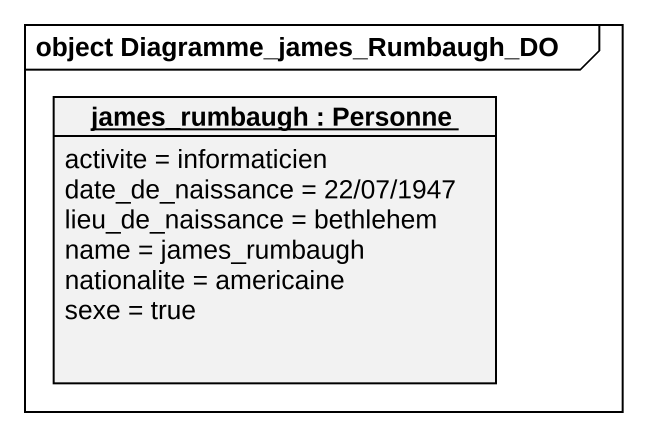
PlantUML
@startuml
mainframe object Diagramme_james_Rumbaugh_DO
hide circle
hide empty members
object "james_rumbaugh : Personne" as james_rumbaugh {
  activite = informaticien
  date_de_naissance = 22/07/1947
  lieu_de_naissance = bethlehem
  name = james_rumbaugh
  nationalite = americaine
  sexe = true
}
@enduml
